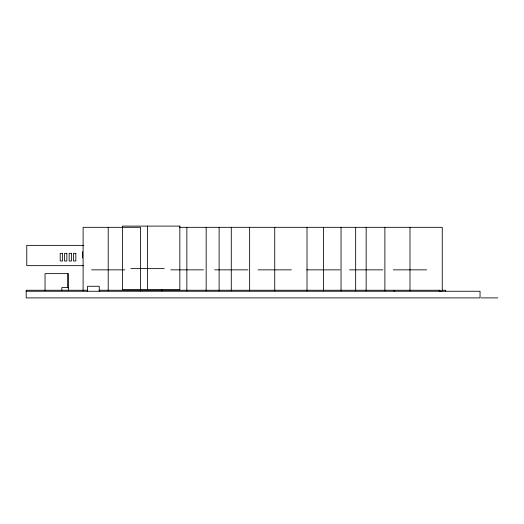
<?xml version="1.0" encoding="UTF-8"?>
<svg xmlns="http://www.w3.org/2000/svg" width="524" height="524" viewBox="0 0 524 524"><rect width="100%" height="100%" fill="white"/><g stroke="black" fill="none" stroke-linecap="round" stroke-linejoin="round"><path stroke-width="0.79" d="M179.562 227.324L442.256 227.324L442.256 290.931L439.027 290.931M83.761 245.37L26.757 245.37L26.757 265.648L83.467 265.648M130.921 268.629L164.215 268.629M91.569 269.853L124.863 269.853M170.772 269.853L203.502 269.853M214.637 269.853L247.931 269.853M258.096 269.853L291.39 269.853M306.75 269.853L340.05 269.853M349.508 269.853L382.808 269.853M393.341 269.853L426.634 269.853M68.48 287.597L61.825 287.597L61.825 290.257M87.567 290.257L26.2 290.257L26.2 297.901L480.043 297.901L480.043 291.252L26.2 291.252M99.233 290.257L440.075 290.257M442.276 290.257L445.459 290.257L445.459 291.252M481.189 297.901L497.8 297.901M409.984 227.324L409.984 290.931M394.205 290.257L394.205 291.252M384.878 227.324L384.878 290.931M366.158 227.324L366.158 290.931M355.665 227.324L355.665 290.931M341.045 227.324L341.045 290.931M323.4 227.324L323.4 290.931M307.012 227.324L307.012 290.931M274.74 227.324L274.74 290.931M249.634 227.324L249.634 290.931M231.281 227.324L231.281 290.931M219.117 227.324L219.117 290.931M206.174 227.324L206.174 290.931M186.852 227.324L186.852 290.931M161.739 289.3L161.739 290.931M147.572 226.099L147.572 289.707M140.484 290.931L140.484 227.324L83.106 227.324L83.106 290.931M108.213 227.324L108.213 290.931M99.233 291.252L99.233 286.268L87.567 286.268L87.567 291.252M82.491 251.69L82.491 257.939M68.48 290.257L68.461 273.633L45.038 273.633L45.038 290.257M67.642 273.633L67.642 287.879M179.837 226.099L122.459 226.099L122.459 289.707L179.837 289.707L179.837 226.099M62.533 253.347L60.208 253.347L60.208 260.998L62.533 260.998L62.533 253.347M66.856 253.347L64.531 253.347L64.531 260.998L66.856 260.998L66.856 253.347M71.513 253.347L69.181 253.347L69.181 260.998L71.513 260.998L71.513 253.347M75.829 253.347L73.504 253.347L73.504 260.998L75.829 260.998L75.829 253.347"/></g></svg>
